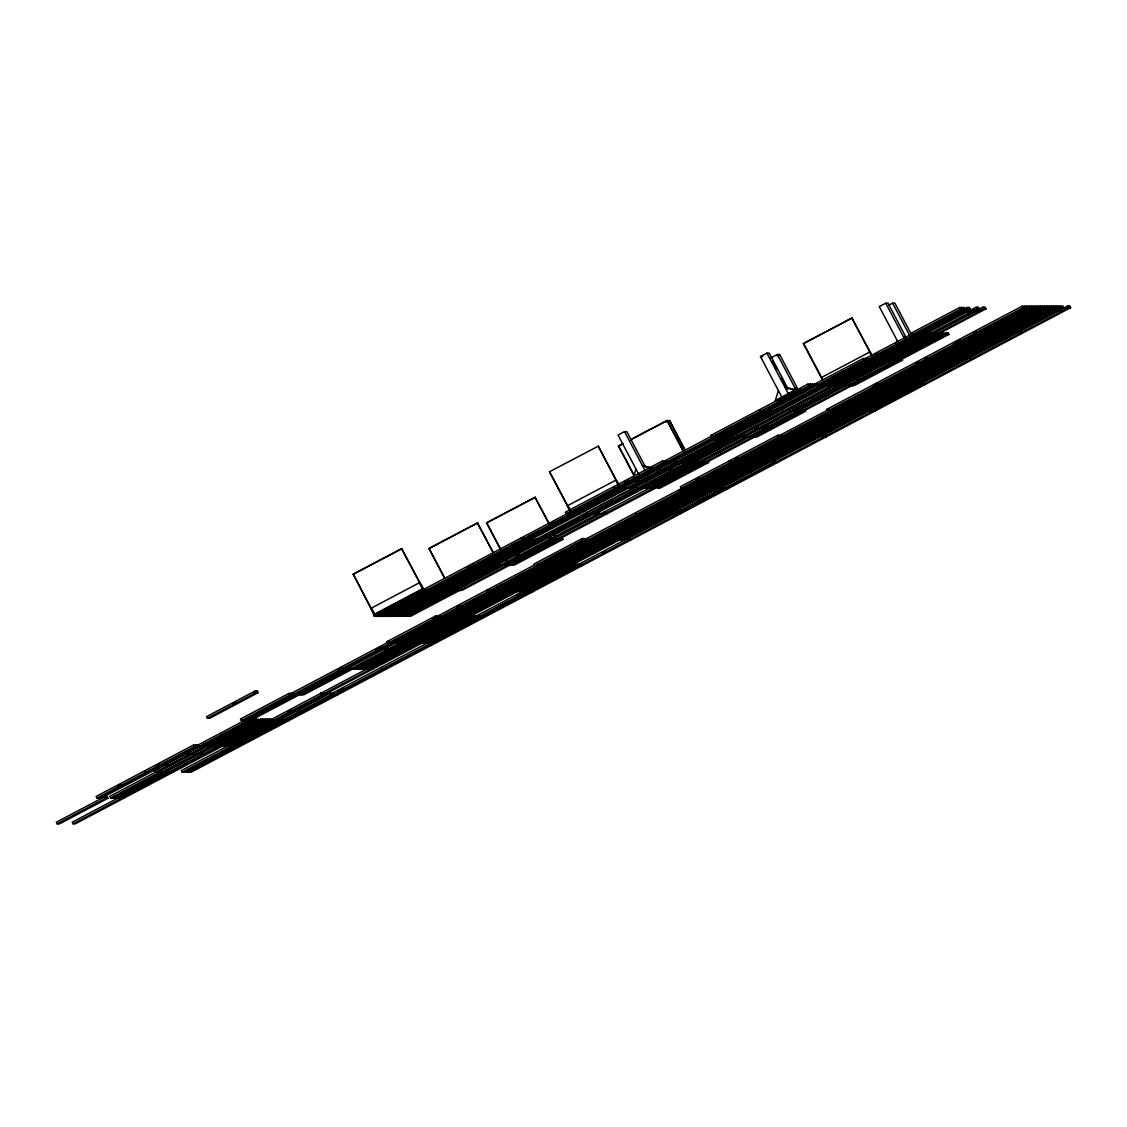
<?xml version="1.0" encoding="UTF-8"?>
<svg xmlns="http://www.w3.org/2000/svg" width="1127" height="1127" viewBox="0 0 1127 1127"><rect width="100%" height="100%" fill="white"/><g stroke="black" fill="none" stroke-linecap="round" stroke-linejoin="round"><path stroke-width="1.5" d="M633.416 477.284L635.966 469.043M789.252 394.295L777.602 400.437L775.334 400.451L778.391 390.562M896.176 343.876L897.191 340.579M784.068 397.028L781.8 397.028L760.471 356.569L766.938 353.145L769.206 353.145L788.083 388.942M374.474 614.736L353.145 574.277L401.663 548.652L423.301 589.111M353.145 574.277L401.959 548.652M645.658 467.423L626.781 431.627L624.513 431.627L618.047 435.05L638.699 474.213M569.994 510.686L549.483 471.776L598.296 446.151L618.948 485.314M770.882 357.907L777.362 354.484L779.63 354.484L797.677 388.716M777.038 355.85L779.63 354.484M822.245 379.419L803.368 343.622L851.885 317.997L872.157 355.878M803.368 343.622L852.195 317.997M906.066 337.41L888.02 303.163L885.737 303.177L879.271 306.586L898.149 342.383M634.036 475.664L618.441 446.095L622.992 443.686M630.571 439.685L667.254 420.47L683.666 451.589M618.441 446.095L623.287 443.686M630.866 439.685L667.254 420.47M666.198 422.062L669.523 420.456L685.117 450.025M888.738 305.206L892.612 303.149L894.894 303.149L912.123 335.832M444.503 578.137L428.908 548.567L477.425 522.942L493.33 552.526M428.908 548.567L477.735 522.942M500.444 549.384L486.498 522.928L535.015 497.303L549.272 523.759M486.498 522.928L535.325 497.303M775.334 400.451L794.746 390.196L797.014 390.196L784.857 387.139L794.746 390.196M660.802 464.197L666.874 460.999L662.324 461.013L565.289 512.25L566.148 513.87L579.771 513.827M768.445 409.735L769.29 411.355L720.787 436.98L711.7 437.008L710.855 435.388L807.89 384.138L816.962 384.11M795.718 390.872L790.548 393.605L788.266 393.619L766.938 353.145M568.318 513.039L424.287 589.111L422.019 589.125L373.502 614.75L374.347 616.356L410.679 616.258L459.196 590.633L458.351 589.012L456.083 589.027L456.928 590.647L408.411 616.258M625.175 481.821L628.204 480.215M711.602 436.177L664.592 460.999L665.451 462.619M374.178 614.736L422.695 589.111L419.582 582.645L371.065 608.27L374.178 614.736L353.441 574.277M566.148 513.87L663.183 462.619L669.987 462.605M711.7 437.008L808.735 385.758L817.808 385.73L962.867 309.108L961.993 307.502M624.414 483.413L627.443 481.821M645.644 472.199L653.223 468.198M724.478 430.57L732.057 426.57M745.708 419.357L753.287 415.356M374.347 616.356L422.864 590.745L459.196 590.633M568.417 513.87L811.003 385.744L810.144 384.124M467.494 567.487L470.522 565.881M550.878 523.449L553.906 521.843M851.068 367.289L867.748 358.485L863.212 358.499L814.694 384.11L815.539 385.73M383.434 616.342L965.135 309.108L964.275 307.488L959.725 307.502L911.208 333.127L912.067 334.747L916.617 334.733M376.615 616.356L813.271 385.744L812.412 384.124M480.37 561.88L477.341 563.472L478.2 565.092M487.949 557.865L495.542 553.864M509.179 546.665L516.758 542.65M527.38 537.058L537.988 531.451M550.117 525.041L553.146 523.435M556.189 521.843L563.768 517.828M566.796 516.236L572.854 513.024M912.476 333.662L865.48 358.485L866.325 360.105M636.361 480.088L639.389 478.482M650.011 472.875L660.619 467.268M668.198 463.267L680.328 456.858M378.897 616.342L864.057 360.105L902.671 360.006L854.153 385.617L847.335 385.645L846.49 384.025L893.486 359.203M912.067 334.747L960.584 309.122L965.135 309.108M381.165 616.342L623.752 488.23L622.893 486.61L625.161 486.596L722.196 435.346L723.055 436.966L743.496 436.91L986.069 308.798L985.223 307.178L982.955 307.178L934.438 332.803L935.283 334.423M725.224 433.754L728.267 432.148M731.296 430.542L738.875 426.541M752.526 419.343L760.105 415.328M767.684 411.327L817.709 384.899M831.36 377.7L843.489 371.29M875.327 354.47L878.356 352.878M484.92 561.866L481.877 563.458L482.736 565.078M492.499 557.865L500.078 553.85M513.729 546.651L521.308 542.65M531.944 537.03L542.721 531.338M553.498 525.633L559.668 522.379M573.53 515.067L576.601 513.433M636.53 481.792L639.558 480.187M657.759 470.579L660.788 468.973M715.377 440.15L718.406 438.544M924.605 329.647L918.533 332.845L919.393 334.465M932.184 325.647L935.213 324.041M938.242 322.435L945.821 318.434M953.414 314.433L960.993 310.432M964.022 308.826L969.319 307.22L970.178 308.84L630.557 488.202L629.711 486.582M635.769 483.384L638.798 481.778M641.841 480.187L649.42 476.172M656.999 472.171L660.028 470.565M672.157 464.169L676.707 461.76M732.804 432.134L726.746 435.332L727.591 436.952M735.832 430.528L743.411 426.527M757.062 419.329L764.641 415.314M835.896 377.686L848.025 371.276M855.618 367.275L869.255 360.062M385.702 616.328L967.91 308.84L970.178 308.84M489.456 561.852L486.427 563.444L487.273 565.064M497.035 557.851L500.078 556.245M518.265 546.637L525.844 542.636M387.97 616.328L533.522 539.453M881.384 356.047L884.413 354.456M898.064 347.243L905.643 343.242M917.772 336.832L925.352 332.831L929.888 332.817M390.252 616.314L778.377 411.327L777.531 409.707M826.894 385.702L923.929 334.451L923.083 332.831M683.525 461.746L587.998 512.193L588.857 513.813M829.063 384.87L733.55 435.318L734.41 436.938M397.056 616.3L979.264 308.812L978.405 307.192L976.137 307.206L927.62 332.817L928.479 334.437M392.52 616.314L586.589 513.813L585.73 512.193M683.624 462.563L732.141 436.938L731.282 435.318M829.162 385.702L926.197 334.451L944.37 334.395L943.51 332.775L938.974 332.789L939.833 334.409L794.281 411.285L793.422 409.664L804.044 404.058M669.114 470.551L672.143 468.945M844.982 377.658L852.561 373.657M864.691 367.247L878.342 360.048M967.797 312.799L973.855 309.601M394.788 616.3L976.996 308.812L979.264 308.812M600.127 508.178L603.156 506.572M606.185 504.966L613.764 500.966M627.415 493.753L634.994 489.752M255.068 691.02L206.551 716.645L207.41 718.265L209.678 718.251L258.196 692.626L257.336 691.006L255.068 691.02L255.928 692.64L258.196 692.626M835.882 384.856L740.369 435.304L741.214 436.924M233.078 703.826L236.121 702.22M254.308 692.612L257.336 691.006M399.324 616.286L496.359 565.036L495.514 563.43L500.05 563.415L597.085 512.165L597.944 513.785L600.212 513.771L599.353 512.151M592.548 512.179L593.394 513.799L738.946 436.924L738.1 435.304M835.98 385.673L933.015 334.423L932.156 332.803L936.706 332.803M754.766 428.88L757.795 427.288M974.601 312.785L980.673 309.573M207.41 718.265L255.928 692.64M401.606 616.286L498.641 565.036L497.782 563.415M986.069 308.798L983.801 308.798L595.662 513.785L593.394 513.799M515.969 556.203L518.998 554.597M811.623 400.057L829.81 390.449M832.839 388.843L840.418 384.842M403.875 616.272L597.944 513.785M646.461 488.16L694.979 462.535L694.119 460.915L698.655 460.901L694.119 463.31M656.21 483.328L669.861 476.115M677.44 472.114L680.469 470.508M688.048 466.508L691.076 464.902M795.69 409.65L747.173 435.276L748.032 436.896M406.143 616.272L600.212 513.771M804.777 409.622L805.636 411.242L757.119 436.867L745.764 436.91L648.729 488.146L637.375 488.188L636.516 486.568M941.242 335.17L945.792 332.775L948.061 332.761L948.906 334.381L946.638 334.395L461.957 590.365L459.689 590.379L458.83 588.759L505.84 563.937M650.899 487.315L555.386 537.762L556.231 539.382M761.584 428.866L767.642 425.668M505.445 565.021L553.963 539.396L553.118 537.776M650.138 486.526L650.997 488.146L845.067 385.645L844.208 384.025M893.584 360.02L942.102 334.409L941.242 332.789M601.621 514.546L604.65 512.94M748.694 436.867L703.206 460.887L704.051 462.507M848.758 384.011L800.24 409.636L801.086 411.256M897.275 358.4L915.462 348.792M923.041 344.777L926.084 343.186M459.689 590.379L701.783 462.521L700.938 460.901L705.474 460.887L700.924 463.282M750.3 436.896L798.818 411.27L797.972 409.65L802.509 409.636M847.335 385.645L944.37 334.395M664.536 482.497L676.665 476.101M684.244 472.086L697.895 464.887M857.083 380.813L860.126 379.207M863.155 377.601L870.734 373.6M884.385 366.402L891.964 362.387M945.032 334.367L948.061 332.761M512.264 564.993L560.781 539.368L559.922 537.748M656.956 486.512L657.816 488.132L948.906 334.381M562.19 537.748L563.049 539.368L514.532 564.993L473.65 565.106L472.805 563.486M707.742 460.873L708.601 462.493L660.084 488.118L657.816 488.132M293.541 693.387L289.005 693.401L240.488 719.012L241.347 720.632L250.419 720.604L298.937 694.993L289.864 695.007L241.347 720.632M387.956 643.207L436.473 617.582L441.023 617.568L392.506 643.193L387.956 643.207L387.11 641.587L435.628 615.962L437.896 615.948L438.755 617.568L390.238 643.193M582.25 538.523L533.733 564.148L534.578 565.768L536.861 565.754L585.364 540.129L584.519 538.523L582.25 538.523L583.096 540.143L585.364 540.129M731.141 461.084L728.873 461.084L680.356 486.709L681.201 488.329L719.815 488.216L768.332 462.591L729.718 462.704L681.201 488.329M732.353 462.507L780.87 436.882L780.011 435.261L777.743 435.276L729.225 460.901L730.071 462.521L768.684 462.408L817.202 436.783L778.588 436.896L730.071 462.521M827.824 410.89L876.341 385.265L924.027 385.124L875.51 410.749L827.824 410.89L826.964 409.27L875.482 383.645L877.764 383.645M875.848 383.462L924.365 357.837L925.211 359.457L966.093 359.344L917.575 384.969L876.693 385.082L875.848 383.462L878.116 383.462M924.718 357.653L973.235 332.028L974.08 333.648L1014.962 333.522L966.445 359.147L925.563 359.274L924.718 357.653L926.986 357.639M973.587 331.845L1022.104 306.22L1062.986 306.093L1063.832 307.713L1015.314 333.338L974.446 333.451L973.587 331.845L975.855 331.831M193.534 745.017L145.017 770.643L145.862 772.249L150.412 772.234L198.93 746.623L198.07 745.003L193.534 745.017L194.379 746.637L198.93 746.623M292.485 694.824L341.002 669.199L352.357 669.156L303.839 694.781L292.485 694.824L291.639 693.204L340.157 667.578L342.425 667.564M387.505 642.559L340.509 667.381L341.354 669.001L343.636 669.001L392.154 643.376L389.872 643.376L341.354 669.001M433.346 618.357L437.896 615.948M439.107 617.385L487.625 591.76L517.152 591.675L468.635 617.3L439.107 617.385L438.248 615.765L486.765 590.139L489.048 590.139M537.917 564.317L538.762 565.937L490.245 591.562L487.977 591.576L487.132 589.956L534.128 565.134M696.261 479.496L699.303 477.89M734.522 459.295L737.565 457.689M827.373 410.256L780.363 435.078L781.222 436.698L783.49 436.698L832.008 411.073L829.74 411.073L781.222 436.698M873.214 386.04L876.242 384.448M916.012 363.443L919.054 361.837M954.273 343.228L960.345 340.03M534.578 565.768L583.096 540.143M876.693 385.082L925.211 359.457M925.563 359.274L974.08 333.648M974.446 333.451L1022.964 307.84L1063.832 307.713M118.124 786.026L121.152 784.434M156.385 765.825L159.414 764.219M337.875 669.973L340.903 668.367M376.136 649.758L382.194 646.56M457.196 606.946L460.239 605.354M550.399 557.724L564.049 550.525M571.628 546.51L586.787 538.509L587.646 540.129L614.891 540.044L566.374 565.669L539.129 565.754L538.269 564.134M683.018 487.681L636.022 512.503L636.868 514.123L668.663 514.039L717.181 488.414L685.385 488.498L636.868 514.123M96.992 798.071L145.51 772.446L150.046 772.432L101.529 798.057L96.992 798.071L96.133 796.451L144.65 770.826L145.51 772.446M145.862 772.249L194.379 746.637M243.615 720.632L292.132 695.007L291.273 693.387M487.977 591.576L536.494 565.951L538.762 565.937M683.469 488.329L731.986 462.704M830.092 410.89L878.609 385.265M878.961 385.068L927.479 359.457M927.845 359.259L976.362 333.634M976.715 333.451L1025.232 307.826L1024.373 306.206M245.432 719.984L198.422 744.806L199.282 746.426L201.55 746.426L250.067 720.801L247.799 720.801L199.282 746.426M395.436 640.756L410.594 632.754M413.637 631.148L421.216 627.147M434.853 619.949L440.925 616.737M494.697 588.336L502.276 584.335M515.927 577.123L523.506 573.122M679.229 490.879L682.258 489.287M789.463 432.669L792.492 431.063M795.521 429.457L803.1 425.457M816.751 418.258L828.88 411.848M99.261 798.057L147.778 772.432M148.144 772.249L196.647 746.623L195.802 745.003M245.883 720.618L294.401 695.007M294.753 694.81L343.27 669.184M441.375 617.371L489.893 591.745M539.129 565.754L587.646 540.129M636.516 514.321L635.656 512.7L587.139 538.326L587.998 539.946L636.516 514.321L672.847 514.208L672.002 512.588L669.72 512.602L670.579 514.222L622.062 539.847M685.751 488.315L734.255 462.69M734.621 462.507L783.138 436.882L782.279 435.261M832.36 410.876L880.877 385.251M881.244 385.068L929.761 359.443M930.113 359.259L978.63 333.634M978.983 333.437L1027.5 307.826L1026.655 306.206M248.151 720.618L296.669 694.993M297.035 694.81L345.552 669.184L344.693 667.564M394.774 643.179L443.291 617.554L445.559 617.554L397.042 643.179L394.774 643.179L393.929 641.559M443.644 617.371L492.161 591.745L491.316 590.125L493.584 590.125M492.527 591.562L541.045 565.937L543.313 565.923L494.795 591.548L492.527 591.562L491.668 589.942M541.397 565.74L589.914 540.115M590.266 539.932L638.784 514.306M639.136 514.123L687.653 488.498M688.019 488.315L736.537 462.69M736.889 462.493L785.406 436.867L784.547 435.261M784.913 435.064L785.758 436.684L834.276 411.059L868.339 410.961L867.494 409.34M834.642 410.876L883.159 385.251M883.512 385.068L932.029 359.443M932.381 359.245L980.899 333.62M981.251 333.437L1029.768 307.812L1028.923 306.192M104.867 796.606L56.35 822.231L57.209 823.851L59.477 823.851L107.995 798.226L107.135 796.606L104.867 796.606L105.727 798.226L107.995 798.226M201.099 745.792L154.103 770.614L154.948 772.234L157.216 772.22L205.734 746.595L203.466 746.609L154.948 772.234M206.002 743.2L202.973 744.792L203.818 746.412L210.636 746.398L259.154 720.773L258.294 719.153L251.49 719.167M213.581 739.185L216.609 737.593M219.652 735.987L227.231 731.986M240.868 724.774L248.461 720.773M399.986 640.742L415.145 632.74M422.724 628.739L425.752 627.133M433.332 623.132L436.374 621.526M439.403 619.935L445.461 616.723M499.247 588.322L506.826 584.321M520.463 577.109L528.056 573.108M299.303 694.795L347.82 669.17L346.961 667.55L351.511 667.536M445.926 617.357L494.443 591.745M543.665 565.74L592.182 540.115M592.534 539.932L641.052 514.306M641.418 514.109L689.935 488.484M690.288 488.301L738.805 462.676M739.157 462.493L787.674 436.867L786.829 435.247M788.027 436.684L836.544 411.059M836.91 410.862L885.428 385.237M885.78 385.054L934.297 359.428M934.649 359.245L983.167 333.62M983.533 333.437L1032.05 307.812L1031.191 306.192M165.458 765.797L168.501 764.191M186.688 754.583L189.716 752.991M385.223 649.744L388.252 648.138M57.209 823.851L105.727 798.226M203.818 746.412L252.335 720.787L259.154 720.773M301.571 694.795L350.088 669.17L349.229 667.55M350.441 668.973L398.958 643.362L421.667 643.292L373.15 668.917L350.441 668.973L349.595 667.367L398.113 641.742L398.958 643.362M399.31 643.165L447.828 617.54L484.173 617.441L435.656 643.066L399.31 643.165L398.465 641.545M448.194 617.357L496.711 591.731L495.852 590.111L498.12 590.111M496.204 589.928L497.063 591.548L545.581 565.923L568.29 565.853L567.43 564.233M545.933 565.726L594.45 540.115M594.817 539.918L643.334 514.292M643.686 514.109L692.203 488.484M692.556 488.301L741.073 462.676M741.425 462.479L789.942 436.853L789.097 435.247M790.309 436.67L838.826 411.045M839.178 410.862L887.696 385.237M888.048 385.054L936.565 359.428M936.931 359.231L985.435 333.606M985.801 333.423L1034.318 307.798L1033.459 306.178M156.766 771.586L109.77 796.409L110.615 798.029L124.238 797.986L172.755 772.361L159.132 772.404L110.615 798.029M206.1 746.412L254.617 720.787L253.758 719.167M352.709 668.973L401.226 643.348M401.592 643.165L450.11 617.54M450.462 617.342L498.979 591.731M499.331 591.534L547.849 565.909M548.215 565.726L596.718 540.101M597.085 539.918L645.602 514.292M645.954 514.095L694.471 488.484M694.824 488.287L743.341 462.662M743.707 462.479L792.225 436.853L791.365 435.233M792.577 436.67L841.094 411.045M841.446 410.848L889.964 385.223M890.316 385.04L938.833 359.414M939.2 359.231L987.717 333.606M988.069 333.423L1036.586 307.798L1035.727 306.178M207.917 745.764L160.907 770.586L161.767 772.206L164.035 772.206L212.552 746.581L211.693 744.961M208.368 746.398L256.886 720.773L256.026 719.167M354.991 668.973L403.508 643.348M403.86 643.151L452.378 617.526M452.73 617.342L501.247 591.717M501.6 591.534L550.117 565.909M550.483 565.712L599 540.101M599.353 539.903L647.87 514.278M648.222 514.095L696.74 488.47M697.106 488.287L745.623 462.662M745.975 462.464L794.493 436.853L793.633 435.233M794.845 436.656L843.362 411.031M843.714 410.848L892.232 385.223M892.598 385.04L941.115 359.414M941.468 359.217L989.985 333.592M990.337 333.409L1038.855 307.784L1038.009 306.164M193.506 754.569L196.535 752.963M213.566 743.975L225.696 737.565M228.725 735.959L236.318 731.958M249.955 724.746L260.576 719.153L271.931 719.111L272.776 720.731L224.259 746.356M112.883 798.015L161.4 772.389L160.555 770.783L158.287 770.783L159.132 772.404M161.767 772.206L210.284 746.581L212.552 746.581M357.259 668.959L405.776 643.334M406.129 643.151L454.646 617.526M454.998 617.342L503.515 591.717M503.882 591.52L552.399 565.895M552.751 565.712L601.269 540.087M601.621 539.903L650.138 514.278M650.49 514.095L699.008 488.47M699.374 488.273L747.891 462.648M748.243 462.464L796.761 436.839L795.901 435.219M797.113 436.656L845.63 411.031M845.997 410.834L894.514 385.223M894.866 385.025L943.384 359.4M943.736 359.217L992.253 333.592M992.605 333.409L1041.123 307.784L1040.277 306.164M115.165 798.015L163.683 772.389M212.059 744.778L212.904 746.384L261.422 720.773L281.863 720.702L281.003 719.082L278.735 719.096L279.595 720.716L231.077 746.342M359.527 668.959L408.044 643.334M408.397 643.137L456.914 617.511M457.28 617.328L505.798 591.703M506.15 591.52L554.667 565.895M555.019 565.712L603.537 540.087M603.889 539.889L652.406 514.264M652.772 514.081L701.29 488.456M701.642 488.273L750.159 462.648M750.512 462.464L799.029 436.839L798.184 435.219M799.381 436.642L847.898 411.017M848.265 410.834L896.782 385.209M897.134 385.025L945.652 359.4M946.004 359.203L994.521 333.592M994.887 333.395L1043.405 307.77L1042.545 306.15M214.722 745.75L167.726 770.572L168.571 772.192L173.121 772.178L221.639 746.553L217.088 746.567L168.571 772.192M117.433 798.001L165.951 772.389L165.091 770.769L167.359 770.755L168.219 772.375L119.701 798.001M215.172 746.384L263.69 720.759L262.845 719.139M361.795 668.945L410.313 643.32M410.679 643.137L459.182 617.511M459.548 617.328L508.066 591.703M508.418 591.506L556.935 565.881M557.287 565.698L605.805 540.072M606.171 539.889L654.688 514.264M655.041 514.081L703.558 488.456M703.91 488.259L752.427 462.633M752.78 462.45L801.297 436.825L800.452 435.205M801.663 436.642L850.181 411.017M850.533 410.834L899.05 385.209M899.402 385.011L947.92 359.386M948.286 359.203L996.789 333.578M997.156 333.395L1045.673 307.77L1044.814 306.15M119.251 797.367L72.241 822.189L73.1 823.809L75.368 823.795L123.885 798.17L121.617 798.184L73.1 823.809M200.31 754.555L203.353 752.949M217.455 746.37L265.972 720.759L265.113 719.139M364.063 668.945L412.581 643.32M412.947 643.123L461.464 617.511M461.816 617.314L510.334 591.689M510.686 591.506L559.203 565.881M559.57 565.698L608.087 540.072M608.439 539.875L656.956 514.25M657.309 514.067L705.826 488.442M706.178 488.259L754.696 462.633M755.062 462.45L803.579 436.825L802.72 435.205M803.931 436.628L852.449 411.003M852.801 410.82L901.318 385.195M950.188 359.386L901.67 385.011L900.825 383.391M950.554 359.203L999.071 333.578M999.424 333.381L1047.941 307.756L1047.082 306.135M121.97 798.001L170.487 772.375M170.853 772.178L219.371 746.553M219.723 746.37L268.24 720.745L267.381 719.125M366.345 668.931L414.863 643.306M415.215 643.123L463.732 617.497M464.085 617.314L512.602 591.689M512.954 591.492L561.471 565.881M561.838 565.684L610.355 540.058M610.707 539.875L659.225 514.25M659.577 514.067L708.094 488.442M708.46 488.245L756.978 462.619M757.33 462.436L805.847 436.811L804.988 435.191M806.199 436.628L854.717 411.003M855.069 410.82L903.586 385.195M952.47 359.372L903.953 384.997L903.093 383.377M952.822 359.189L1001.339 333.564M1001.692 333.381L1050.209 307.756L1049.364 306.135M275.411 720.533L323.928 694.908L323.069 693.302L320.801 693.302L272.283 718.927L273.143 720.547L277.679 720.533L326.196 694.908L325.337 693.288M322.012 694.739L370.529 669.114L372.798 669.1L324.28 694.725L322.012 694.739L321.153 693.119L366.641 669.086M221.991 746.37L270.508 720.745L269.649 719.125M368.614 668.931L417.131 643.306M417.483 643.108L466 617.497M466.353 617.3L514.87 591.675M515.236 591.492L563.754 565.867M564.106 565.684L612.623 540.058M612.975 539.861L661.493 514.25M661.845 514.053L710.362 488.428M710.728 488.245L759.246 462.619M759.598 462.436L808.115 436.811L807.256 435.191M808.468 436.614L856.985 410.989M857.351 410.806L905.869 385.18M954.738 359.372L906.221 384.997L905.361 383.377M955.09 359.189L1003.608 333.564M1003.96 333.367L1052.477 307.741L1051.632 306.135M288.202 711.715L291.231 710.109M570.825 562.443L578.405 558.443M585.984 554.442L589.027 552.836M604.185 544.834L614.793 539.227M273.143 720.547L321.646 694.922L326.196 694.908M370.882 668.917L419.399 643.292M419.751 643.108L468.268 617.483M517.504 591.478L566.022 565.867M615.243 539.861L663.761 514.236M664.127 514.053L712.644 488.428M712.997 488.23L761.514 462.619M761.866 462.422L810.383 436.797L809.538 435.177M810.75 436.614L859.253 410.989M859.619 410.806L908.137 385.18M957.006 359.358L908.489 384.983L907.629 383.363M957.358 359.175L1005.876 333.55M1006.242 333.367L1054.759 307.741L1053.9 306.121M524.224 588.252L542.411 578.644M545.454 577.038L553.033 573.037M226.527 746.356L275.044 720.731M422.033 643.108L470.537 617.483L469.691 615.863M568.29 565.853L519.772 591.478L497.063 591.548M568.642 565.669L617.159 540.044L619.441 540.03L570.924 565.655L568.642 565.669L567.797 564.049M617.526 539.847L666.043 514.236M666.395 514.039L714.912 488.414M715.265 488.23L763.782 462.605M764.134 462.422L812.652 436.797M813.018 436.6L861.535 410.989M861.887 410.792L910.405 385.166M959.274 359.358L910.757 384.983L909.912 383.363M959.64 359.175L1008.158 333.55M1008.51 333.353L1057.027 307.727L1056.168 306.121M228.344 745.708L181.348 770.53L182.208 772.15L191.28 772.122L239.797 746.497L230.725 746.525L182.208 772.15M228.809 746.342L277.327 720.716M424.301 643.094L472.819 617.469L471.959 615.849L478.778 615.835M522.04 591.478L570.558 565.853L581.912 565.81L533.395 591.436L522.04 591.478L521.195 589.858M619.794 539.847L668.311 514.222M717.533 488.23L766.05 462.605M766.416 462.408L814.934 436.783M815.286 436.6L863.803 410.975L862.944 409.355M864.155 410.792L912.673 385.166M961.542 359.358L913.025 384.969L912.18 383.363M961.909 359.161L1010.426 333.536M1010.778 333.353L1059.295 307.727L1058.436 306.107M334.423 693.26L329.887 693.274L281.37 718.899L282.215 720.519L289.033 720.505L337.551 694.88L330.732 694.894L282.215 720.519M477.707 617.272L526.224 591.647L528.507 591.647L479.989 617.258L477.707 617.272L476.862 615.652L523.858 590.83M719.35 487.582L672.354 512.405L673.213 514.025L675.482 514.011L723.999 488.385L723.14 486.779L720.871 486.779L721.717 488.4L723.999 488.385M426.57 643.094L475.087 617.469L474.228 615.849M524.309 591.464L572.826 565.839L571.981 564.218L578.785 564.204L579.644 565.824L531.127 591.45M817.554 436.6L866.071 410.975L865.226 409.355M866.424 410.777L914.941 385.152M963.824 359.344L915.307 384.969L914.448 383.349M964.177 359.161L1012.694 333.536M1013.046 333.338L1061.564 307.727L1060.718 306.107M236.276 743.905L243.855 739.904M251.448 735.903L254.477 734.297M257.505 732.691L269.635 726.281M272.664 724.689L280.243 720.688M297.289 711.686L300.317 710.08M426.865 643.249L381.377 667.269L382.236 668.889L386.772 668.875L435.29 643.249L430.753 643.263L382.236 668.889M517.039 595.634L520.068 594.028M726.619 488.202L775.137 462.577L774.291 460.957L772.009 460.957L723.492 486.582L724.351 488.202L728.887 488.188L777.405 462.563L772.868 462.577L724.351 488.202M184.476 772.136L232.993 746.525M281.863 720.702L233.345 746.328L212.904 746.384M428.838 643.08L477.355 617.455L476.51 615.835M526.591 591.464L575.108 565.839L574.249 564.218M672.847 514.208L624.33 539.833L587.998 539.946M673.213 514.025L721.717 488.4M868.339 410.961L819.822 436.586L785.758 436.684M868.706 410.777L917.223 385.152M337.818 691.471L343.876 688.273M495.049 608.425L508.686 601.226M516.279 597.225L519.308 595.62M579.996 565.627L628.514 540.016L630.796 540.002L582.279 565.627L579.996 565.627L579.151 564.021L627.669 538.396L629.937 538.382M678.412 511.588L681.441 509.982M696.599 501.98L707.221 496.373M714.8 492.372L723.9 487.568M822.4 436.741L825.429 435.135L823.161 435.149L774.643 460.76L775.489 462.38L777.771 462.38L826.288 436.755L824.006 436.755L775.489 462.38M875.158 410.946L826.64 436.572L824.372 436.572L823.513 434.952L872.03 409.326L872.89 410.946L875.158 410.946L874.298 409.326M921.266 383.335L969.783 357.71L970.629 359.33L972.897 359.316L924.379 384.941L922.111 384.955L921.266 383.335L923.534 383.321M1021.273 331.704L1018.653 331.901L970.136 357.513L970.995 359.133L973.263 359.133L1021.78 333.507L1019.512 333.507L970.995 359.133M1067.523 306.079L1019.005 331.704L1019.865 333.324L1022.133 333.324L1070.65 307.699L1069.791 306.079L1067.523 306.079L1068.382 307.699L1070.65 307.699M186.744 772.136L235.261 746.511L234.402 744.891M235.613 746.328L284.131 720.702L288.681 720.688L240.164 746.313L235.613 746.328L234.768 744.708M284.497 720.505L333 694.894L332.155 693.274M333.367 694.697L381.884 669.072L386.42 669.058L337.903 694.683L333.367 694.697L332.507 693.077L381.025 667.452L381.884 669.072M431.106 643.08L479.623 617.455M528.859 591.45L577.376 565.824L576.517 564.204M870.974 410.763L919.491 385.138L918.632 383.532L923.182 383.518M602.649 552.793L605.678 551.202M1059.183 311.686L1062.212 310.08M1065.254 308.474L1069.791 306.079M189.012 772.136L237.529 746.511M237.882 746.313L286.399 720.688M286.765 720.505L335.282 694.88M335.635 694.697L384.152 669.072M384.504 668.875L433.022 643.263M433.388 643.066L481.905 617.441L481.046 615.821M482.257 617.258L530.775 591.633L533.043 591.633L484.525 617.244L482.257 617.258L481.398 615.638M628.88 539.819L677.397 514.194L679.666 514.194L631.148 539.819L628.88 539.819L628.021 538.199L676.538 512.574L677.397 514.194M677.75 514.011L726.267 488.385L728.535 488.385L680.018 513.997L677.75 514.011L676.89 512.391M824.372 436.572L872.89 410.946M873.242 410.763L921.759 385.138L920.9 383.518M922.111 384.955L970.629 359.33M1019.865 333.324L1068.382 307.699M914.842 334.48L923.929 334.451M903.671 337.17L905.939 337.156M760.471 356.569L762.74 356.555M845.067 385.645L820.09 385.716L819.23 384.11M826.964 409.27L829.247 409.27M769.29 411.355L760.218 411.383L759.373 409.763M778.377 411.327L771.572 411.341L770.713 409.721M785.195 411.313L782.927 411.313L782.068 409.693M792.013 411.285L789.731 411.299L788.886 409.679M794.281 411.285L805.636 411.242M669.523 420.456L685.639 451.589M710.855 435.388L713.123 435.374M823.513 434.952L825.781 434.952M598.296 446.151L618.653 485.314M675.946 460.971L673.678 460.971L674.538 462.591L708.601 462.493M549.483 471.776L569.755 509.643M632.825 488.202L614.666 488.245L613.806 486.625M650.997 488.146L655.534 488.132M606.171 512.137L603.903 512.137L604.748 513.757L607.016 513.757M584.307 513.827L591.126 513.799M523.59 537.861L521.322 537.861L522.167 539.481L524.435 539.481M550.835 537.776L548.567 537.79L549.427 539.41L563.049 539.368M528.986 539.467L526.718 539.467L525.858 537.847M542.608 539.424L531.254 539.453L530.394 537.833M579.151 564.021L581.419 564.007M508.207 564.754L510.475 564.74M458.83 588.759L461.098 588.745M487.132 589.956L489.4 589.942M438.248 615.765L440.53 615.751M476.862 615.652L479.13 615.652M387.11 641.587L389.378 641.573M291.639 693.204L293.908 693.19M321.153 693.119L323.421 693.105M800.846 389.491L795.282 388.477L798.578 389.491M651.293 467.663L642.432 465.62L650.659 468.17M870.114 351.99L872.34 355.878M616.23 480.144L619.202 485.314M567.712 505.769L569.938 509.643M555.47 535.17L553.977 532.578L555.287 535.17M506.953 560.795L505.459 558.203L506.77 560.795M419.892 582.645L423.597 589.111M371.375 608.27L375.08 614.736M1022.104 306.22L1022.964 307.84M1018.653 331.901L1019.512 333.507M982.955 307.178L983.801 308.798M976.137 307.206L976.996 308.812M967.051 307.22L967.91 308.84M959.725 307.502L960.584 309.122M945.792 332.775L946.638 334.395M925.352 332.831L926.197 334.451M892.612 303.149L909.855 335.832M885.737 303.177L904.615 338.973M916.716 383.349L917.575 384.969M851.885 317.997L871.861 355.878M863.212 358.499L864.057 360.105M875.482 383.645L876.341 385.265M851.026 384.011L851.885 385.631M832.853 384.068L833.712 385.688M803.678 343.622L822.541 379.419M823.767 384.096L824.626 385.716M807.89 384.138L808.735 385.758M823.161 435.149L824.006 436.755M777.362 354.484L796.648 391.069M772.53 361.02L776.63 368.797M781.56 378.137L787.294 389.026M777.743 435.276L778.588 436.896M772.009 460.957L772.868 462.577M745.764 436.91L744.905 435.29L696.387 460.915L697.247 462.521M715.391 435.374L716.237 436.994M728.873 461.084L729.718 462.704M666.959 420.47L683.371 451.589M662.324 461.013L663.183 462.619M624.513 431.627L645.165 470.804M618.737 446.095L634.332 475.664M635.98 478.778L637.614 481.891M635.67 478.778L637.318 481.891M625.161 486.596L626.02 488.216M618.357 486.625L619.202 488.23M627.669 538.396L628.514 540.016M535.015 497.303L549.779 525.309M554.991 535.17L553.625 532.578L554.808 535.17M486.808 522.928L500.754 549.384M506.474 560.795L505.107 558.203L506.291 560.795M500.05 563.415L500.909 565.036M477.425 522.942L493.02 552.526M486.765 590.139L487.625 591.76M429.218 548.567L444.813 578.137M424.287 589.111L425.133 590.731M401.663 548.652L422.991 589.111M422.019 589.125L422.864 590.745M435.628 615.962L436.473 617.582M340.157 667.578L341.002 669.199M329.887 693.274L330.732 694.894M320.801 693.302L321.646 694.922M289.005 693.401L289.864 695.007M260.576 719.153L261.422 720.773M246.94 719.181L247.799 720.801M202.621 744.989L203.466 746.609M871.678 355.878L869.805 351.99L821.287 377.615L822.541 380.208M618.413 485.314L615.92 480.144L567.402 505.769L569.896 510.94"/></g></svg>
